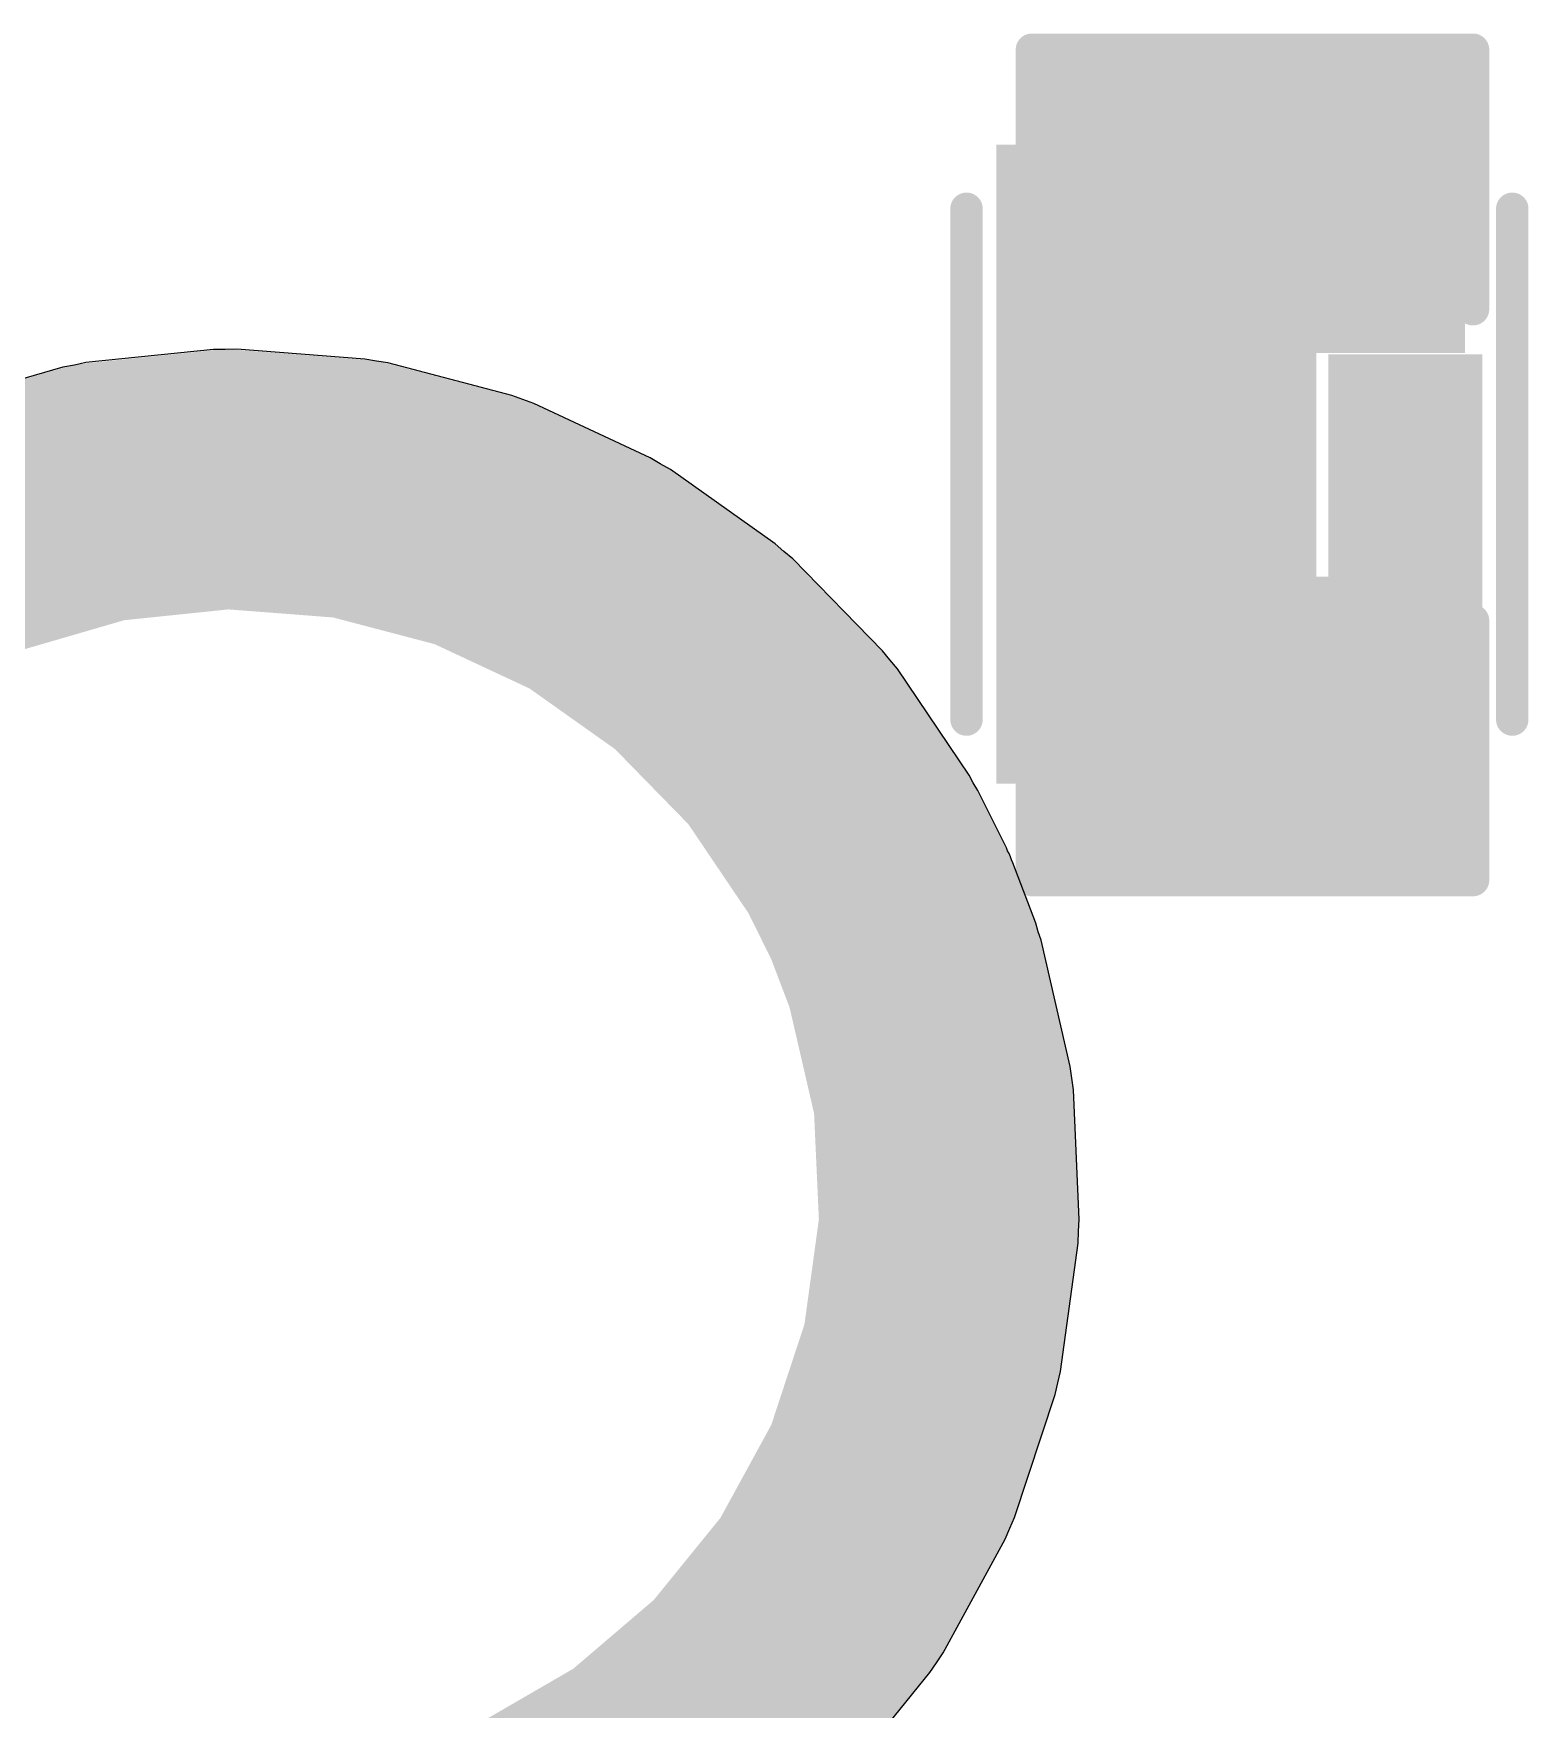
# Model space of a CAD drawing. Header units: inches. Extents: x -5 to 5450, y -4 to 5452.
# Drawn here: x -0.23 to 5.62, y 0.71 to 7.28 of the extents above; entities that cross this region are included whole.
import ezdxf

# ---------------------------------------------------------------- set-up
doc = ezdxf.new("R2010")
doc.units = ezdxf.units.IN
for name, color, linetype in [('Board_outline', 216, 'Continuous'), ('Bottom Layer', 5, 'Continuous'), ('Bottom Overlay', 54, 'Continuous'), ('Bottom Paste', 16, 'Continuous'), ('Bottom Solder', 6, 'Continuous'), ('Ground', 76, 'Continuous'), ('Power', 16, 'Continuous'), ('Top Layer', 1, 'Continuous'), ('Top Overlay', 2, 'Continuous'), ('Top Paste', 8, 'Continuous'), ('Top Solder', 216, 'Continuous')]:
    doc.layers.add(name, color=color, linetype=linetype)

# ---------------------------------------------------------------- blocks, each defined once
blk = doc.blocks.new('CSD17313Q2_B_6')
at = {"layer": 'Bottom Layer'}
for points in [[(-1.15000024, 0.8500008399999999), (-0.6949998799999999, 0.8500008399999999), (-0.6949998799999999, 0.4500016399999999), (-1.15000024, 0.4500016399999999)], [(-0.32900112, 0.8500008399999999), (0.5209997199999999, 0.8500008399999999), (0.5209997199999999, 0.4500016399999999), (-0.32900112, 0.4500016399999999)], [(1.15000024, 0.4500016399999999), (0.6949998799999999, 0.4500016399999999), (0.6949998799999999, 0.8500008399999999), (1.15000024, 0.8500008399999999)], [(-1.15000024, 0.1999996), (-0.6949998799999999, 0.1999996), (-0.6949998799999999, -0.1999996), (-1.15000024, -0.1999996)], [(-0.55000017, 0.1999996), (0.55000017, 0.1999996), (0.55000017, -0.8500008399999999), (-0.55000017, -0.8500008399999999)], [(1.15000024, -0.1999996), (0.6949998799999999, -0.1999996), (0.6949998799999999, 0.1999996), (1.15000024, 0.1999996)], [(-1.15000024, -0.4500016399999999), (-0.6949998799999999, -0.4500016399999999), (-0.6949998799999999, -0.8500008399999999), (-1.15000024, -0.8500008399999999)], [(1.15000024, -0.8500008399999999), (0.6949998799999999, -0.8500008399999999), (0.6949998799999999, -0.4500016399999999), (1.15000024, -0.4500016399999999)]]:
    blk.add_hatch(color=5, dxfattribs=at).paths.add_polyline_path(points)
at = {"layer": 'Bottom Paste'}
for points in [[(-0.27900122, 0.8000009399999999), (0.47099982, 0.8000009399999999), (0.47099982, 0.50000154), (-0.27900122, 0.50000154)], [(-0.5000002699999999, 0.1499997), (0.5000002699999999, 0.1499997), (0.5000002699999999, -0.8000009399999999), (-0.5000002699999999, -0.8000009399999999)]]:
    blk.add_hatch(color=16, dxfattribs=at).paths.add_polyline_path(points)
at = {"layer": 'Bottom Solder'}
for points in [[(-1.25160024, 0.95160084), (-0.59339988, 0.95160084), (-0.59339988, 0.34840164), (-1.25160024, 0.34840164)], [(-0.43060112, 0.95160084), (0.62259972, 0.95160084), (0.62259972, 0.34840164), (-0.43060112, 0.34840164)], [(1.25160024, 0.34840164), (0.59339988, 0.34840164), (0.59339988, 0.95160084), (1.25160024, 0.95160084)], [(-1.25160024, 0.3015996), (-0.59339988, 0.3015996), (-0.59339988, -0.3015996), (-1.25160024, -0.3015996)], [(-0.65160017, 0.3015996), (0.65160017, 0.3015996), (0.65160017, -0.95160084), (-0.65160017, -0.95160084)], [(1.25160024, -0.3015996), (0.59339988, -0.3015996), (0.59339988, 0.3015996), (1.25160024, 0.3015996)], [(-1.25160024, -0.34840164), (-0.59339988, -0.34840164), (-0.59339988, -0.95160084), (-1.25160024, -0.95160084)], [(1.25160024, -0.95160084), (0.59339988, -0.95160084), (0.59339988, -0.34840164), (1.25160024, -0.34840164)]]:
    blk.add_hatch(color=6, dxfattribs=at).paths.add_polyline_path(points)
at = {"layer": 'Bottom Overlay'}
for points in [[(1.00000054, 1.0684002, 0.127, 0.127, 0), (-1.00000054, 1.0684002, 0.127, 0.127, 0)], [(-1.3208, -0.635, 0.127, 0.127, 0), (-1.4478, -0.508, 0.127, 0.127, 0)], [(-1.4478, -0.7619999999999999, 0.127, 0.127, 0), (-1.4478, -0.508, 0.127, 0.127, 0)], [(-1.4478, -0.7619999999999999, 0.127, 0.127, 0), (-1.3208, -0.635, 0.127, 0.127, 0)], [(1.00000054, -1.0684002, 0.127, 0.127, 0), (-1.00000054, -1.0684002, 0.127, 0.127, 0)]]:
    blk.add_lwpolyline(points, format="xyseb", dxfattribs=at)
for points in [[(-1.03175054, 1.0684002, 0.0635, 0.0635, 1), (-0.9682505399999999, 1.0684002, 0.0635, 0.0635, 1)], [(0.9682505399999999, 1.0684002, 0.0635, 0.0635, 1), (1.03175054, 1.0684002, 0.0635, 0.0635, 1)], [(-1.47955, -0.508, 0.0635, 0.0635, 1), (-1.41605, -0.508, 0.0635, 0.0635, 1)], [(-1.47955, -0.508, 0.0635, 0.0635, 1), (-1.41605, -0.508, 0.0635, 0.0635, 1)], [(-1.35255, -0.635, 0.0635, 0.0635, 1), (-1.28905, -0.635, 0.0635, 0.0635, 1)], [(-1.35255, -0.635, 0.0635, 0.0635, 1), (-1.28905, -0.635, 0.0635, 0.0635, 1)], [(-1.47955, -0.7619999999999999, 0.0635, 0.0635, 1), (-1.41605, -0.7619999999999999, 0.0635, 0.0635, 1)], [(-1.47955, -0.7619999999999999, 0.0635, 0.0635, 1), (-1.41605, -0.7619999999999999, 0.0635, 0.0635, 1)], [(-1.03175054, -1.0684002, 0.0635, 0.0635, 1), (-0.9682505399999999, -1.0684002, 0.0635, 0.0635, 1)], [(0.9682505399999999, -1.0684002, 0.0635, 0.0635, 1), (1.03175054, -1.0684002, 0.0635, 0.0635, 1)]]:
    blk.add_lwpolyline(points, format="xyseb", close=True, dxfattribs=at)
blk = doc.blocks.new('C___0805_183')
at = {"layer": 'Top Layer'}
for points in [[(-1.524, 0.7619999999999999), (-0.508, 0.7619999999999999), (-0.508, -0.7619999999999999), (-1.524, -0.7619999999999999)], [(0.508, 0.7619999999999999), (1.524, 0.7619999999999999), (1.524, -0.7619999999999999), (0.508, -0.7619999999999999)]]:
    blk.add_hatch(color=1, dxfattribs=at).paths.add_polyline_path(points)
at = {"layer": 'Top Paste'}
for points in [[(-1.524, 0.7619999999999999), (-0.508, 0.7619999999999999), (-0.508, -0.7619999999999999), (-1.524, -0.7619999999999999)], [(0.508, 0.7619999999999999), (1.524, 0.7619999999999999), (1.524, -0.7619999999999999), (0.508, -0.7619999999999999)]]:
    blk.add_hatch(color=8, dxfattribs=at).paths.add_polyline_path(points)
at = {"layer": 'Top Solder'}
for points in [[(-1.59399986, 0.8319998599999999), (-0.4380001399999999, 0.8319998599999999), (-0.4380001399999999, -0.8319998599999999), (-1.59399986, -0.8319998599999999)], [(0.4380001399999999, 0.8319998599999999), (1.59399986, 0.8319998599999999), (1.59399986, -0.8319998599999999), (0.4380001399999999, -0.8319998599999999)]]:
    blk.add_hatch(color=216, dxfattribs=at).paths.add_polyline_path(points)
at = {"layer": 'Top Overlay'}
for points in [[(-1.6256, 0.8636, 0.127, 0.127, 0), (-0.6096, 0.8636, 0.127, 0.127, 0)], [(-1.6256, 0.8636, 0.127, 0.127, 0), (-1.6256, -0.8636, 0.127, 0.127, 0)], [(0.6096, 0.8636, 0.127, 0.127, 0), (1.6256, 0.8636, 0.127, 0.127, 0)], [(1.6256, 0.8636, 0.127, 0.127, 0), (1.6256, -0.8636, 0.127, 0.127, 0)], [(-1.6256, -0.8636, 0.127, 0.127, 0), (-0.6096, -0.8636, 0.127, 0.127, 0)], [(0.6096, -0.8636, 0.127, 0.127, 0), (1.6256, -0.8636, 0.127, 0.127, 0)]]:
    blk.add_lwpolyline(points, format="xyseb", dxfattribs=at)
for points in [[(-1.65735, 0.8636, 0.0635, 0.0635, 1), (-1.59385, 0.8636, 0.0635, 0.0635, 1)], [(-1.65735, 0.8636, 0.0635, 0.0635, 1), (-1.59385, 0.8636, 0.0635, 0.0635, 1)], [(-0.64135, 0.8636, 0.0635, 0.0635, 1), (-0.57785, 0.8636, 0.0635, 0.0635, 1)], [(0.57785, 0.8636, 0.0635, 0.0635, 1), (0.64135, 0.8636, 0.0635, 0.0635, 1)], [(1.59385, 0.8636, 0.0635, 0.0635, 1), (1.65735, 0.8636, 0.0635, 0.0635, 1)], [(1.59385, 0.8636, 0.0635, 0.0635, 1), (1.65735, 0.8636, 0.0635, 0.0635, 1)], [(-1.65735, -0.8636, 0.0635, 0.0635, 1), (-1.59385, -0.8636, 0.0635, 0.0635, 1)], [(-1.65735, -0.8636, 0.0635, 0.0635, 1), (-1.59385, -0.8636, 0.0635, 0.0635, 1)], [(-0.64135, -0.8636, 0.0635, 0.0635, 1), (-0.57785, -0.8636, 0.0635, 0.0635, 1)], [(0.57785, -0.8636, 0.0635, 0.0635, 1), (0.64135, -0.8636, 0.0635, 0.0635, 1)], [(1.59385, -0.8636, 0.0635, 0.0635, 1), (1.65735, -0.8636, 0.0635, 0.0635, 1)], [(1.59385, -0.8636, 0.0635, 0.0635, 1), (1.65735, -0.8636, 0.0635, 0.0635, 1)]]:
    blk.add_lwpolyline(points, format="xyseb", close=True, dxfattribs=at)

msp = doc.modelspace()

# ---------------------------------------------------------------- linework, layer by layer
at = {"layer": 'Board_outline'}
for points in [[(-2.20111066, 2.31400096, 0.254, 0.254, -0.8769760000000001), (3.11891934, 3.86100066, 0.254, 0.254, 0)], [(-2.20111066, 2.31400096, 0.254, 0.254, -0.8769760000000001), (3.11891934, 3.86100066, 0.254, 0.254, 0)], [(3.124588619999999, 3.848000939999999, 0.254, 0.254, -0.6068140000000002), (0, 0, 0.254, 0.254, 0)], [(3.124588619999999, 3.848000939999999, 0.254, 0.254, -0.6068140000000002), (0, 0, 0.254, 0.254, 0)], [(3.11891934, 3.86100066, 0.254, 0.254, 0), (3.124588619999999, 3.848000939999999, 0.254, 0.254, 0)], [(3.11891934, 3.86100066, 0.254, 0.254, 0), (3.124588619999999, 3.848000939999999, 0.254, 0.254, 0)]]:
    msp.add_lwpolyline(points, format="xyseb", dxfattribs=at)
for points in [[(3.05541934, 3.86100066, 0.127, 0.127, 1), (3.18241934, 3.86100066, 0.127, 0.127, 1)], [(3.05541934, 3.86100066, 0.127, 0.127, 1), (3.18241934, 3.86100066, 0.127, 0.127, 1)], [(3.05541934, 3.86100066, 0.127, 0.127, 1), (3.18241934, 3.86100066, 0.127, 0.127, 1)], [(3.05541934, 3.86100066, 0.127, 0.127, 1), (3.18241934, 3.86100066, 0.127, 0.127, 1)], [(3.06108862, 3.848000939999999, 0.127, 0.127, 1), (3.18808862, 3.848000939999999, 0.127, 0.127, 1)], [(3.06108862, 3.848000939999999, 0.127, 0.127, 1), (3.18808862, 3.848000939999999, 0.127, 0.127, 1)], [(3.06108862, 3.848000939999999, 0.127, 0.127, 1), (3.18808862, 3.848000939999999, 0.127, 0.127, 1)], [(3.06108862, 3.848000939999999, 0.127, 0.127, 1), (3.18808862, 3.848000939999999, 0.127, 0.127, 1)]]:
    msp.add_lwpolyline(points, format="xyseb", close=True, dxfattribs=at)
at = {"layer": 'Ground'}
for p, q in [((0.47192438, 6.03891604), (-0.02763774, 5.98728038)), ((0.51778408, 6.03913702), (0.47192438, 6.03891604)), ((0.5636641, 6.04010984), (0.51778408, 6.03913702)), ((1.06440224, 6.001484059999999), (0.5636641, 6.04010984)), ((-0.07251954, 5.978126219999999), (-0.11768836, 5.96968326)), ((-0.02763774, 5.98728038), (-0.07251954, 5.978126219999999)), ((1.1096244, 5.993480519999999), (1.06440224, 6.001484059999999)), ((1.15487958, 5.9862339), (1.1096244, 5.993480519999999)), ((1.64060886, 5.85858874), (1.15487958, 5.9862339)), ((-0.11768836, 5.96968326), (-0.59993276, 5.829452399999999)), ((1.68362884, 5.84263246), (1.64060886, 5.85858874)), ((1.72689266, 5.82738738), (1.68362884, 5.84263246)), ((2.18192858, 5.61485034), (1.72689266, 5.82738738)), ((2.22136208, 5.591472179999999), (2.18192858, 5.61485034)), ((2.26123246, 5.5687087), (2.22136208, 5.591472179999999)), ((2.67086842, 5.278147939999999), (2.26123246, 5.5687087)), ((2.70557244, 5.2480083), (2.67086842, 5.278147939999999)), ((2.74063206, 5.218551919999999), (2.70557244, 5.2480083)), ((3.09163466, 4.859355279999999), (2.74063206, 5.218551919999999)), ((3.12040016, 4.82346762), (3.09163466, 4.859355279999999)), ((3.14960254, 4.78823274), (3.12040016, 4.82346762)), ((3.43063322, 4.37200294), (3.14960254, 4.78823274)), ((3.4470213, 4.34169312), (3.43063322, 4.37200294)), ((3.46522802, 4.312465339999999), (3.4470213, 4.34169312)), ((3.57656892, 4.0871013), (3.46522802, 4.312465339999999)), ((3.58085136, 4.0757475), (3.57656892, 4.0871013)), ((3.58676702, 4.06516332), (3.58085136, 4.0757475)), ((3.59243884, 4.05216614), (3.58676702, 4.06516332)), ((3.59623106, 4.04045674), (3.59243884, 4.05216614)), ((3.60172254, 4.029417899999999), (3.59623106, 4.04045674)), ((3.69196112, 3.79208792), (3.60172254, 4.029417899999999)), ((3.70107972, 3.75850404), (3.69196112, 3.79208792)), ((3.71218968, 3.72555516), (3.70107972, 3.75850404)), ((3.82636014, 3.23128386), (3.71218968, 3.72555516)), ((3.83230628, 3.1853759), (3.82636014, 3.23128386)), ((3.83893568, 3.1394654), (3.83230628, 3.1853759)), ((3.86185918, 2.6326973), (3.83893568, 3.1394654)), ((3.85940554, 2.58644136), (3.86185918, 2.6326973)), ((3.857625, 2.54011684), (3.85940554, 2.58644136)), ((3.78854462, 2.03756006), (3.857625, 2.54011684)), ((3.77774454, 1.99241156), (3.78854462, 2.03756006)), ((3.76764042, 1.94727068), (3.77774454, 1.99241156)), ((3.608832, 1.46548348), (3.76764042, 1.94727068)), ((3.5900741, 1.42309088), (3.608832, 1.46548348)), ((3.32864714, 0.9353296), (3.57194866, 1.38046206)), ((3.57194866, 1.38046206), (3.5900741, 1.42309088)), ((3.30257912, 0.89709498), (3.32864714, 0.9353296)), ((2.95723056, 0.46457362), (3.27700132, 0.8583802999999999)), ((3.27700132, 0.8583802999999999), (3.30257912, 0.89709498))]:
    msp.add_line(p, q, dxfattribs=at)
for points in [[(0.02484374, 5.47952676, 1.016, 1.016, 0), (0.5244058599999999, 5.531162419999999, 1.016, 1.016, 0)], [(0.5244058599999999, 5.531162419999999, 1.016, 1.016, 0), (1.02514146, 5.49253664, 1.016, 1.016, 0)], [(-0.4574032, 5.3392959, 1.016, 1.016, 0), (0.02484374, 5.47952676, 1.016, 1.016, 0)], [(1.02514146, 5.49253664, 1.016, 1.016, 0), (1.51087074, 5.36489148, 1.016, 1.016, 0)], [(-0.9067571399999999, 5.114998659999999, 1.016, 1.016, 0), (-0.4574032, 5.3392959, 1.016, 1.016, 0)], [(1.51087074, 5.36489148, 1.016, 1.016, 0), (1.96590666, 5.15235444, 1.016, 1.016, 0)], [(1.96590666, 5.15235444, 1.016, 1.016, 0), (2.37554262, 4.86179368, 1.016, 1.016, 0)], [(2.37554262, 4.86179368, 1.016, 1.016, 0), (2.72654522, 4.5025945, 1.016, 1.016, 0)], [(2.72654522, 4.5025945, 1.016, 1.016, 0), (3.0075759, 4.08636216, 1.016, 1.016, 0)], [(3.0075759, 4.08636216, 1.016, 1.016, 0), (3.1189168, 3.86099812, 1.016, 1.016, 0)], [(3.1189168, 3.86099812, 1.016, 1.016, 0), (3.124588619999999, 3.848000939999999, 1.016, 1.016, 0)], [(3.124588619999999, 3.848000939999999, 1.016, 1.016, 0), (3.2148272, 3.61067096, 1.016, 1.016, 0)], [(3.2148272, 3.61067096, 1.016, 1.016, 0), (3.32899766, 3.116399659999999, 1.016, 1.016, 0)], [(3.32899766, 3.116399659999999, 1.016, 1.016, 0), (3.35192116, 2.60963156, 1.016, 1.016, 0)], [(3.282840779999999, 2.10707224, 1.016, 1.016, 0), (3.35192116, 2.60963156, 1.016, 1.016, 0)], [(3.12403236, 1.62528504, 1.016, 1.016, 0), (3.282840779999999, 2.10707224, 1.016, 1.016, 0)], [(2.88073084, 1.18015258, 1.016, 1.016, 0), (3.12403236, 1.62528504, 1.016, 1.016, 0)], [(2.56096008, 0.7863458999999999, 1.016, 1.016, 0), (2.88073084, 1.18015258, 1.016, 1.016, 0)], [(2.17525346, 0.4568443999999999, 1.016, 1.016, 0), (2.56096008, 0.7863458999999999, 1.016, 1.016, 0)], [(1.7363313, 0.20251166, 1.016, 1.016, 0), (2.17525346, 0.4568443999999999, 1.016, 1.016, 0)]]:
    msp.add_lwpolyline(points, format="xyseb", dxfattribs=at)
for points in [[(0.27040586, 5.531162419999999, 0.508, 0.508, 1), (0.77840586, 5.531162419999999, 0.508, 0.508, 1)], [(0.27040586, 5.531162419999999, 0.508, 0.508, 1), (0.77840586, 5.531162419999999, 0.508, 0.508, 1)], [(-0.22915626, 5.47952676, 0.508, 0.508, 1), (0.27884374, 5.47952676, 0.508, 0.508, 1)], [(-0.22915626, 5.47952676, 0.508, 0.508, 1), (0.27884374, 5.47952676, 0.508, 0.508, 1)], [(0.77114146, 5.49253664, 0.508, 0.508, 1), (1.27914146, 5.49253664, 0.508, 0.508, 1)], [(0.77114146, 5.49253664, 0.508, 0.508, 1), (1.27914146, 5.49253664, 0.508, 0.508, 1)], [(-0.7114032, 5.3392959, 0.508, 0.508, 1), (-0.2034032, 5.3392959, 0.508, 0.508, 1)], [(-0.7114032, 5.3392959, 0.508, 0.508, 1), (-0.2034032, 5.3392959, 0.508, 0.508, 1)], [(1.25687074, 5.36489148, 0.508, 0.508, 1), (1.76487074, 5.36489148, 0.508, 0.508, 1)], [(1.25687074, 5.36489148, 0.508, 0.508, 1), (1.76487074, 5.36489148, 0.508, 0.508, 1)], [(1.71190666, 5.15235444, 0.508, 0.508, 1), (2.21990666, 5.15235444, 0.508, 0.508, 1)], [(1.71190666, 5.15235444, 0.508, 0.508, 1), (2.21990666, 5.15235444, 0.508, 0.508, 1)], [(2.12154262, 4.86179368, 0.508, 0.508, 1), (2.62954262, 4.86179368, 0.508, 0.508, 1)], [(2.12154262, 4.86179368, 0.508, 0.508, 1), (2.62954262, 4.86179368, 0.508, 0.508, 1)], [(2.47254522, 4.5025945, 0.508, 0.508, 1), (2.98054522, 4.5025945, 0.508, 0.508, 1)], [(2.47254522, 4.5025945, 0.508, 0.508, 1), (2.98054522, 4.5025945, 0.508, 0.508, 1)], [(2.7535759, 4.08636216, 0.508, 0.508, 1), (3.2615759, 4.08636216, 0.508, 0.508, 1)], [(2.7535759, 4.08636216, 0.508, 0.508, 1), (3.2615759, 4.08636216, 0.508, 0.508, 1)], [(2.8649168, 3.86099812, 0.508, 0.508, 1), (3.3729168, 3.86099812, 0.508, 0.508, 1)], [(2.8649168, 3.86099812, 0.508, 0.508, 1), (3.3729168, 3.86099812, 0.508, 0.508, 1)], [(2.87058862, 3.848000939999999, 0.508, 0.508, 1), (3.37858862, 3.848000939999999, 0.508, 0.508, 1)], [(2.87058862, 3.848000939999999, 0.508, 0.508, 1), (3.37858862, 3.848000939999999, 0.508, 0.508, 1)], [(2.9608272, 3.61067096, 0.508, 0.508, 1), (3.4688272, 3.61067096, 0.508, 0.508, 1)], [(2.9608272, 3.61067096, 0.508, 0.508, 1), (3.4688272, 3.61067096, 0.508, 0.508, 1)], [(3.07499766, 3.116399659999999, 0.508, 0.508, 1), (3.58299766, 3.116399659999999, 0.508, 0.508, 1)], [(3.07499766, 3.116399659999999, 0.508, 0.508, 1), (3.58299766, 3.116399659999999, 0.508, 0.508, 1)], [(3.09792116, 2.60963156, 0.508, 0.508, 1), (3.605921159999999, 2.60963156, 0.508, 0.508, 1)], [(3.09792116, 2.60963156, 0.508, 0.508, 1), (3.605921159999999, 2.60963156, 0.508, 0.508, 1)], [(3.02884078, 2.10707224, 0.508, 0.508, 1), (3.53684078, 2.10707224, 0.508, 0.508, 1)], [(3.02884078, 2.10707224, 0.508, 0.508, 1), (3.53684078, 2.10707224, 0.508, 0.508, 1)], [(2.87003236, 1.62528504, 0.508, 0.508, 1), (3.37803236, 1.62528504, 0.508, 0.508, 1)], [(2.87003236, 1.62528504, 0.508, 0.508, 1), (3.37803236, 1.62528504, 0.508, 0.508, 1)], [(2.62673084, 1.18015258, 0.508, 0.508, 1), (3.13473084, 1.18015258, 0.508, 0.508, 1)], [(2.62673084, 1.18015258, 0.508, 0.508, 1), (3.13473084, 1.18015258, 0.508, 0.508, 1)], [(2.30696008, 0.7863458999999999, 0.508, 0.508, 1), (2.81496008, 0.7863458999999999, 0.508, 0.508, 1)], [(2.30696008, 0.7863458999999999, 0.508, 0.508, 1), (2.81496008, 0.7863458999999999, 0.508, 0.508, 1)], [(1.92125346, 0.4568443999999999, 0.508, 0.508, 1), (2.42925346, 0.4568443999999999, 0.508, 0.508, 1)], [(1.92125346, 0.4568443999999999, 0.508, 0.508, 1), (2.42925346, 0.4568443999999999, 0.508, 0.508, 1)]]:
    msp.add_lwpolyline(points, format="xyseb", close=True, dxfattribs=at)
at = {"layer": 'Power'}
for p, q in [((0.47192438, 6.03891604), (-0.02763774, 5.98728038)), ((0.51778408, 6.03913702), (0.47192438, 6.03891604)), ((0.5636641, 6.04010984), (0.51778408, 6.03913702)), ((1.06440224, 6.001484059999999), (0.5636641, 6.04010984)), ((-0.07251954, 5.978126219999999), (-0.11768836, 5.96968326)), ((-0.02763774, 5.98728038), (-0.07251954, 5.978126219999999)), ((1.1096244, 5.993480519999999), (1.06440224, 6.001484059999999)), ((1.15487958, 5.9862339), (1.1096244, 5.993480519999999)), ((1.64060886, 5.85858874), (1.15487958, 5.9862339)), ((-0.11768836, 5.96968326), (-0.59993276, 5.829452399999999)), ((1.68362884, 5.84263246), (1.64060886, 5.85858874)), ((1.72689266, 5.82738738), (1.68362884, 5.84263246)), ((2.18192858, 5.61485034), (1.72689266, 5.82738738)), ((2.22136208, 5.591472179999999), (2.18192858, 5.61485034)), ((2.26123246, 5.5687087), (2.22136208, 5.591472179999999)), ((2.67086842, 5.278147939999999), (2.26123246, 5.5687087)), ((2.70557244, 5.2480083), (2.67086842, 5.278147939999999)), ((2.74063206, 5.218551919999999), (2.70557244, 5.2480083)), ((3.09163466, 4.859355279999999), (2.74063206, 5.218551919999999)), ((3.12040016, 4.82346762), (3.09163466, 4.859355279999999)), ((3.14960254, 4.78823274), (3.12040016, 4.82346762)), ((3.43063322, 4.37200294), (3.14960254, 4.78823274)), ((3.4470213, 4.34169312), (3.43063322, 4.37200294)), ((3.46522802, 4.312465339999999), (3.4470213, 4.34169312)), ((3.57656892, 4.0871013), (3.46522802, 4.312465339999999)), ((3.58085136, 4.0757475), (3.57656892, 4.0871013)), ((3.58676702, 4.06516332), (3.58085136, 4.0757475)), ((3.59243884, 4.05216614), (3.58676702, 4.06516332)), ((3.59623106, 4.04045674), (3.59243884, 4.05216614)), ((3.60172254, 4.029417899999999), (3.59623106, 4.04045674)), ((3.69196112, 3.79208792), (3.60172254, 4.029417899999999)), ((3.70107972, 3.75850404), (3.69196112, 3.79208792)), ((3.71218968, 3.72555516), (3.70107972, 3.75850404)), ((3.82636014, 3.23128386), (3.71218968, 3.72555516)), ((3.83230628, 3.1853759), (3.82636014, 3.23128386)), ((3.83893568, 3.1394654), (3.83230628, 3.1853759)), ((3.86185918, 2.6326973), (3.83893568, 3.1394654)), ((3.85940554, 2.58644136), (3.86185918, 2.6326973)), ((3.857625, 2.54011684), (3.85940554, 2.58644136)), ((3.78854462, 2.03756006), (3.857625, 2.54011684)), ((3.77774454, 1.99241156), (3.78854462, 2.03756006)), ((3.76764042, 1.94727068), (3.77774454, 1.99241156)), ((3.608832, 1.46548348), (3.76764042, 1.94727068)), ((3.5900741, 1.42309088), (3.608832, 1.46548348)), ((3.32864714, 0.9353296), (3.57194866, 1.38046206)), ((3.57194866, 1.38046206), (3.5900741, 1.42309088)), ((3.30257912, 0.89709498), (3.32864714, 0.9353296)), ((2.95723056, 0.46457362), (3.27700132, 0.8583802999999999)), ((3.27700132, 0.8583802999999999), (3.30257912, 0.89709498))]:
    msp.add_line(p, q, dxfattribs=at)
for points in [[(0.02484374, 5.47952676, 1.016, 1.016, 0), (0.5244058599999999, 5.531162419999999, 1.016, 1.016, 0)], [(0.5244058599999999, 5.531162419999999, 1.016, 1.016, 0), (1.02514146, 5.49253664, 1.016, 1.016, 0)], [(-0.4574032, 5.3392959, 1.016, 1.016, 0), (0.02484374, 5.47952676, 1.016, 1.016, 0)], [(1.02514146, 5.49253664, 1.016, 1.016, 0), (1.51087074, 5.36489148, 1.016, 1.016, 0)], [(-0.9067571399999999, 5.114998659999999, 1.016, 1.016, 0), (-0.4574032, 5.3392959, 1.016, 1.016, 0)], [(1.51087074, 5.36489148, 1.016, 1.016, 0), (1.96590666, 5.15235444, 1.016, 1.016, 0)], [(1.96590666, 5.15235444, 1.016, 1.016, 0), (2.37554262, 4.86179368, 1.016, 1.016, 0)], [(2.37554262, 4.86179368, 1.016, 1.016, 0), (2.72654522, 4.5025945, 1.016, 1.016, 0)], [(2.72654522, 4.5025945, 1.016, 1.016, 0), (3.0075759, 4.08636216, 1.016, 1.016, 0)], [(3.0075759, 4.08636216, 1.016, 1.016, 0), (3.1189168, 3.86099812, 1.016, 1.016, 0)], [(3.1189168, 3.86099812, 1.016, 1.016, 0), (3.124588619999999, 3.848000939999999, 1.016, 1.016, 0)], [(3.124588619999999, 3.848000939999999, 1.016, 1.016, 0), (3.2148272, 3.61067096, 1.016, 1.016, 0)], [(3.2148272, 3.61067096, 1.016, 1.016, 0), (3.32899766, 3.116399659999999, 1.016, 1.016, 0)], [(3.32899766, 3.116399659999999, 1.016, 1.016, 0), (3.35192116, 2.60963156, 1.016, 1.016, 0)], [(3.282840779999999, 2.10707224, 1.016, 1.016, 0), (3.35192116, 2.60963156, 1.016, 1.016, 0)], [(3.12403236, 1.62528504, 1.016, 1.016, 0), (3.282840779999999, 2.10707224, 1.016, 1.016, 0)], [(2.88073084, 1.18015258, 1.016, 1.016, 0), (3.12403236, 1.62528504, 1.016, 1.016, 0)], [(2.56096008, 0.7863458999999999, 1.016, 1.016, 0), (2.88073084, 1.18015258, 1.016, 1.016, 0)], [(2.17525346, 0.4568443999999999, 1.016, 1.016, 0), (2.56096008, 0.7863458999999999, 1.016, 1.016, 0)], [(1.7363313, 0.20251166, 1.016, 1.016, 0), (2.17525346, 0.4568443999999999, 1.016, 1.016, 0)]]:
    msp.add_lwpolyline(points, format="xyseb", dxfattribs=at)
for points in [[(0.27040586, 5.531162419999999, 0.508, 0.508, 1), (0.77840586, 5.531162419999999, 0.508, 0.508, 1)], [(0.27040586, 5.531162419999999, 0.508, 0.508, 1), (0.77840586, 5.531162419999999, 0.508, 0.508, 1)], [(-0.22915626, 5.47952676, 0.508, 0.508, 1), (0.27884374, 5.47952676, 0.508, 0.508, 1)], [(-0.22915626, 5.47952676, 0.508, 0.508, 1), (0.27884374, 5.47952676, 0.508, 0.508, 1)], [(0.77114146, 5.49253664, 0.508, 0.508, 1), (1.27914146, 5.49253664, 0.508, 0.508, 1)], [(0.77114146, 5.49253664, 0.508, 0.508, 1), (1.27914146, 5.49253664, 0.508, 0.508, 1)], [(-0.7114032, 5.3392959, 0.508, 0.508, 1), (-0.2034032, 5.3392959, 0.508, 0.508, 1)], [(-0.7114032, 5.3392959, 0.508, 0.508, 1), (-0.2034032, 5.3392959, 0.508, 0.508, 1)], [(1.25687074, 5.36489148, 0.508, 0.508, 1), (1.76487074, 5.36489148, 0.508, 0.508, 1)], [(1.25687074, 5.36489148, 0.508, 0.508, 1), (1.76487074, 5.36489148, 0.508, 0.508, 1)], [(1.71190666, 5.15235444, 0.508, 0.508, 1), (2.21990666, 5.15235444, 0.508, 0.508, 1)], [(1.71190666, 5.15235444, 0.508, 0.508, 1), (2.21990666, 5.15235444, 0.508, 0.508, 1)], [(2.12154262, 4.86179368, 0.508, 0.508, 1), (2.62954262, 4.86179368, 0.508, 0.508, 1)], [(2.12154262, 4.86179368, 0.508, 0.508, 1), (2.62954262, 4.86179368, 0.508, 0.508, 1)], [(2.47254522, 4.5025945, 0.508, 0.508, 1), (2.98054522, 4.5025945, 0.508, 0.508, 1)], [(2.47254522, 4.5025945, 0.508, 0.508, 1), (2.98054522, 4.5025945, 0.508, 0.508, 1)], [(2.7535759, 4.08636216, 0.508, 0.508, 1), (3.2615759, 4.08636216, 0.508, 0.508, 1)], [(2.7535759, 4.08636216, 0.508, 0.508, 1), (3.2615759, 4.08636216, 0.508, 0.508, 1)], [(2.8649168, 3.86099812, 0.508, 0.508, 1), (3.3729168, 3.86099812, 0.508, 0.508, 1)], [(2.8649168, 3.86099812, 0.508, 0.508, 1), (3.3729168, 3.86099812, 0.508, 0.508, 1)], [(2.87058862, 3.848000939999999, 0.508, 0.508, 1), (3.37858862, 3.848000939999999, 0.508, 0.508, 1)], [(2.87058862, 3.848000939999999, 0.508, 0.508, 1), (3.37858862, 3.848000939999999, 0.508, 0.508, 1)], [(2.9608272, 3.61067096, 0.508, 0.508, 1), (3.4688272, 3.61067096, 0.508, 0.508, 1)], [(2.9608272, 3.61067096, 0.508, 0.508, 1), (3.4688272, 3.61067096, 0.508, 0.508, 1)], [(3.07499766, 3.116399659999999, 0.508, 0.508, 1), (3.58299766, 3.116399659999999, 0.508, 0.508, 1)], [(3.07499766, 3.116399659999999, 0.508, 0.508, 1), (3.58299766, 3.116399659999999, 0.508, 0.508, 1)], [(3.09792116, 2.60963156, 0.508, 0.508, 1), (3.605921159999999, 2.60963156, 0.508, 0.508, 1)], [(3.09792116, 2.60963156, 0.508, 0.508, 1), (3.605921159999999, 2.60963156, 0.508, 0.508, 1)], [(3.02884078, 2.10707224, 0.508, 0.508, 1), (3.53684078, 2.10707224, 0.508, 0.508, 1)], [(3.02884078, 2.10707224, 0.508, 0.508, 1), (3.53684078, 2.10707224, 0.508, 0.508, 1)], [(2.87003236, 1.62528504, 0.508, 0.508, 1), (3.37803236, 1.62528504, 0.508, 0.508, 1)], [(2.87003236, 1.62528504, 0.508, 0.508, 1), (3.37803236, 1.62528504, 0.508, 0.508, 1)], [(2.62673084, 1.18015258, 0.508, 0.508, 1), (3.13473084, 1.18015258, 0.508, 0.508, 1)], [(2.62673084, 1.18015258, 0.508, 0.508, 1), (3.13473084, 1.18015258, 0.508, 0.508, 1)], [(2.30696008, 0.7863458999999999, 0.508, 0.508, 1), (2.81496008, 0.7863458999999999, 0.508, 0.508, 1)], [(2.30696008, 0.7863458999999999, 0.508, 0.508, 1), (2.81496008, 0.7863458999999999, 0.508, 0.508, 1)], [(1.92125346, 0.4568443999999999, 0.508, 0.508, 1), (2.42925346, 0.4568443999999999, 0.508, 0.508, 1)], [(1.92125346, 0.4568443999999999, 0.508, 0.508, 1), (2.42925346, 0.4568443999999999, 0.508, 0.508, 1)]]:
    msp.add_lwpolyline(points, format="xyseb", close=True, dxfattribs=at)

# ---------------------------------------------------------------- block references
for name, p, rotation in [('C___0805_183', (4.54001886, 5.5869459), 90), ('CSD17313Q2_B_6', (4.4888277, 5.58980086), 270)]:
    msp.add_blockref(name, p, dxfattribs=dict(rotation=rotation))

doc.saveas('drawing.dxf')
